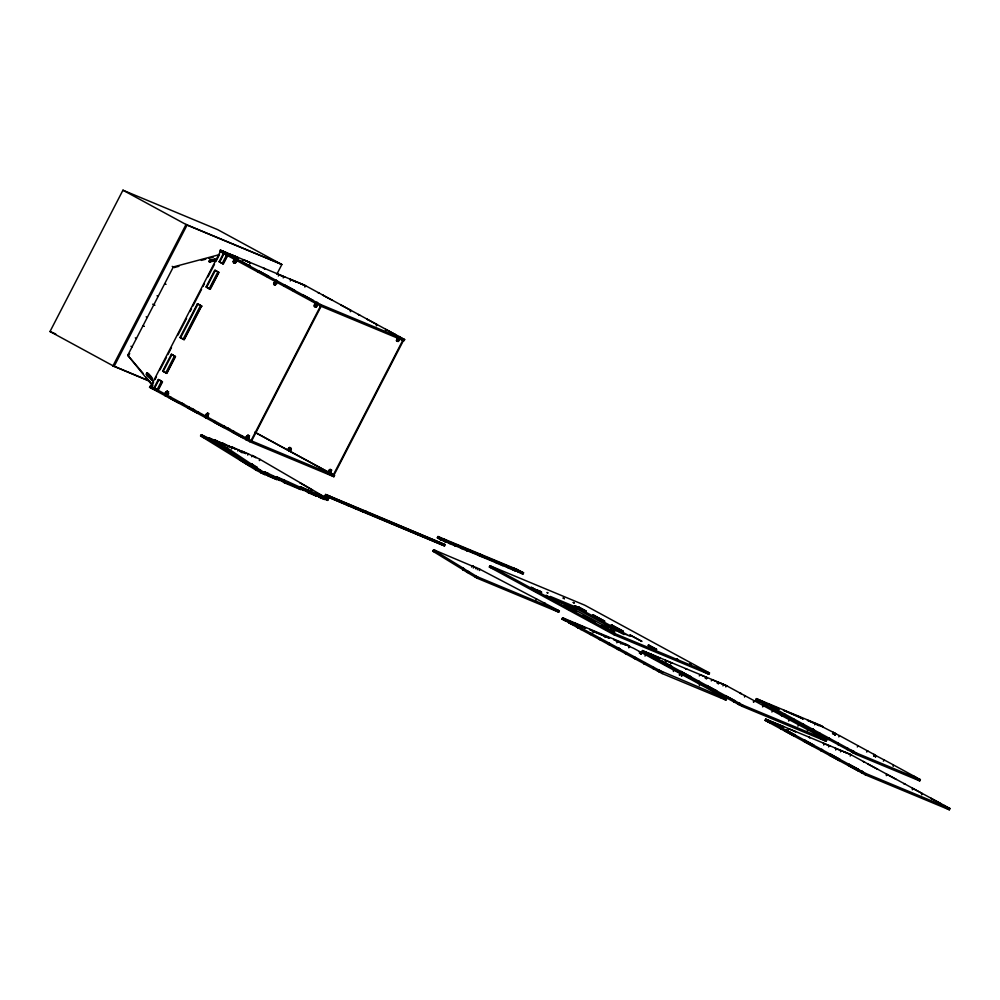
<?xml version="1.0" encoding="UTF-8"?>
<svg xmlns="http://www.w3.org/2000/svg" width="1000" height="1000" viewBox="0 0 1000 1000"><rect width="100%" height="100%" fill="white"/><g stroke="black" fill="none" stroke-linecap="round" stroke-linejoin="round"><path stroke-width="1.5" d="M209.5 260.663L209.475 262.062L215.113 260.7L215.138 259.312L209.5 260.663L210.637 260.837L209.537 260.312L209.213 261.663L210.312 262.188M356.213 509.087L325.05 495.788L325.6 494.475L372.425 513.975L371.75 513.688L371.188 514.987M325.05 495.788L326.062 494.675M325.513 495.988L329.725 497.725L330.288 496.413M349.25 506.125L349.812 504.812L348.312 504.188L347.762 505.487L349.438 506.2M354.487 508.363L355.037 507.062L325.6 494.475M355.037 507.062L356.538 507.688L355.988 509L444.525 545.925L445.075 544.625L371.75 513.688M362.875 511.938L363.425 510.625L445.075 544.625M364.125 512.038L364.675 510.737L366.45 511.475M148.963 380.75L113.088 365.825L50 331.538L122.95 190.2L217.65 229.625L281.85 264.513L276.85 274.225M281.85 264.513L187.062 225.062L114.075 366.475L112.963 365.875L186.038 224.488M178.925 266.288L174.45 267.475L173.325 266.975L127.737 355.3L152.65 385.85M151.775 380.163L152.537 378.688L147.238 372.962L146.475 374.425L152.875 380.688M254.913 432.188L334.513 475.45L333.862 476.712L249.762 441.7L149.562 387.25L150.213 385.988L251.012 440.688L320.513 306.038L219.713 251.337L220.362 250.075L304.462 285.087L404.663 339.538L404.012 340.8L319.913 305.788L320.562 304.525L404.663 339.538M220.312 251.588L150.812 386.225L151.412 386.475M152.125 385.087L153.562 382.312M155 379.538L156.425 376.763M160.012 369.825L166.462 357.325M167.887 354.55L171.475 347.612M177.925 335.125L186.525 318.463M190.1 311.525L191.537 308.75M192.963 305.975L201.562 289.312M203 286.537L204.425 283.762M208.012 276.825L214.462 264.325M215.888 261.55L219.475 254.613L173.35 266.938L174.45 267.475M152.988 388.95L151.875 388.35L152.525 387.088M160.012 380.312L158.312 379.525L153.975 387.95L155.662 388.725M171.35 354.288L175.212 356.388L166.525 373.212L162.662 371.112L171.35 354.288L173.038 355.062M180.025 337.45L197.4 303.788L198 304.037L201.6 306.1L184.225 339.762L180.025 337.45L183.9 339.562L201.275 305.9M209.963 289.062L206.088 286.962L214.775 270.138L218.65 272.238L210.625 287.775M219.125 261.712L223.463 253.3L224.062 253.55L227.662 255.6L223.325 264.025L219.125 261.712L222.987 263.825M163.25 371.362L171.938 354.538L175.538 356.587L166.85 373.413L162.662 371.112M198 304.037L180.625 337.7L181.725 338.237M224.062 253.55L219.725 261.962L220.812 262.5M226.012 254.1L226.663 252.838L227.775 253.45L222.675 251.175L226.663 252.838M157.075 389.712L161.412 381.3L158.912 379.775L154.562 388.2L158.162 390.25L162.512 381.838L161.412 381.3M165.763 372.887L174.438 356.05M183.125 339.225L200.5 305.562M217.875 271.9L218.975 272.438L210.287 289.262L209.188 288.738L217.875 271.9L215.375 270.387L206.688 287.213L206.088 286.962M222.225 263.488L226.562 255.075M158.463 388.85L162.188 381.637L158.312 379.525M223.612 262.613L227.338 255.4M230.588 256.012L231.238 254.75L237.225 257.238L238.337 257.838L237.688 259.1M165.212 392.975L167.425 391.3L165.212 392.975L166.575 394.775M233.625 261.625L233.787 262.712L234.225 261.875L233.15 261.363L235.35 259.688L234.1 260.7M233.738 261.613L234.225 260.688M166.375 394.688L168.363 393.425L167.288 392.925L167.938 391.662L168.538 391.912L167.288 394.113M235.338 262.475L234.312 263.075L236.462 260.287C233.025 258.95 238.212 260.113 235.212 261.3L236.3 261.812L235.825 262.738M179.363 401.75L179.312 403.263L169.438 397.962L170.087 396.7M170.688 396.95L169.438 397.962M242.55 260.988L243.2 259.725L249.175 262.213L250.287 262.825L249.638 264.088M198.512 412.075L197.862 413.338L187.987 408.05L188.637 406.788M258.137 272.15L258.788 270.887L268.663 276.175L267.413 277.188M189.237 407.038L187.987 408.05M197.913 411.825L197.862 413.338M205.688 414.975L207.9 413.3L205.688 414.975L206.775 415.487C204.5 416.463 209.213 417.35 205.738 416.075L206.775 415.487M274.1 283.625L274.262 284.713L274.7 283.875L273.625 283.363L275.825 281.688L274.587 282.7M274.225 283.612L274.7 282.688M278.337 276.025L278.988 274.762L284.975 277.25L277.875 274.163L278.988 274.762M207.288 415.838L208.363 416.35L207.288 415.838L207.45 416.938M207.763 416.1L208.412 413.65M275.812 284.475L274.788 285.075L275.375 285.325L273.675 284.462M275.212 284.225L275.7 283.3C277.525 281.863 274.262 281.1 276.55 282.125M283.212 277.913L283.863 276.65M224.525 426.213L223.863 427.475L213.988 422.188L214.65 420.925M284.137 286.275L284.788 285.012L294.662 290.3L293.412 291.312M290.3 281.012L290.95 279.75L296.925 282.238L289.837 279.137L290.95 279.75M223.925 425.962L223.863 427.475M304.85 287.062L305.5 285.8L298.05 282.562M242.475 436.05L242.425 437.562L232.55 432.262L233.2 431M302.7 296.363L303.35 295.1L313.225 300.387L311.975 301.4M233.8 431.25L232.55 432.262M247.5 438.75L246.137 436.962L248.35 435.288L247.1 436.3M314.55 305.613L314.713 306.7L314.55 304.425L315.625 304.925L316.275 303.663L315.025 304.675M246.625 437.225L246.188 438.062L247.225 438.612M246.737 437.212L247.213 436.287M314.662 305.587L315.15 304.662M247.3 438.663L247.738 437.825L248.812 438.338L249.3 437.413L248.212 436.9L249.462 435.887L247.9 438.913M315.663 306.212L315.825 307.3L317.387 304.275L316.15 305.287L317.225 305.8L316.75 306.725L315.663 306.212L316.262 306.462M249.762 441.7L250.413 440.438L334.513 475.45M251.612 440.938L321.1 306.288M350.325 311.7L350.975 310.438L341.1 305.15L341.7 305.4M291.325 448.175L290.9 450.2L289.163 450.95L289.3 449.325L288.212 448.825L290.212 447.562M255.05 432.413L288.05 450.35L289.613 447.312L290.775 449.025L289.163 450.95L329.338 472.713M376.325 325.838L376.975 324.575L367.1 319.275L367.7 319.525M385.6 330.875L385.65 329.363L395.538 334.65L394.875 335.913M394.288 335.662L394.938 334.4M329.375 472.8C331.087 473.438 326.575 472.1 329.75 471.312L328.663 470.8L330.662 469.55M397.562 338.525L398.587 337.938L396.425 340.712L397.025 340.962L397.675 339.7L396.6 339.188L397.675 338.512M328.5 472.325L330.062 469.3L331.775 470.15L329.613 472.938L333.325 474.95L402.812 340.3L399.1 338.288L398.675 339.125L399.7 338.537M396.425 340.712L397.537 341.312L398.2 340.062L399.275 340.562L398.2 340.062M399.15 339.387L397.537 341.312M333.925 475.2L403.413 340.55M438 536.525L441.675 538.525L441.025 539.788L437.35 537.788L438 536.525L516.838 569.338L523.562 572.812L522.913 574.075L514.525 570.237L515.225 570.737L515.875 569.475L515.138 569.062M445.188 541.712L444.075 541.112L446.188 541.9L446.838 540.638L446.012 540.188L445.188 541.712L439.613 539.188L440.262 537.925L441.675 538.525M441.2 540.062L441.85 538.8L446.725 540.675L446.062 541.938L445.325 541.538M444.25 540.988L445.163 539.837L444.513 541.1M446.012 540.188L445.062 541.438L443.4 540.487L445.112 541.35M445.925 541.788L446.838 540.638M445.363 541.45L446.662 542.188L447.312 540.925L481.3 555.075M446.662 542.188L448.663 543.025L449.312 541.763M448.663 543.025L449.775 543.625L450.425 542.362M449.775 543.625L455.75 546.112L456.4 544.85L455.288 544.25M455.75 546.112L454.637 545.513L460.613 548L461.262 546.737M460.613 548L461.725 548.6L462.388 547.337M461.725 548.6L467.713 551.1L468.363 549.837L467.25 549.225M478.825 555.388L479.738 554.225L479.087 555.487M480.5 556.188L481.413 555.025L480.65 556.337M479.95 555.85L481.25 556.587L481.9 555.325L515.875 569.475M489.338 567.013L489.988 565.75L584.775 605.2L709.5 672.987L708.85 674.25L614.062 634.788L489.338 567.013L496.512 570M481.25 556.587L495.3 562.438L495.95 561.175M495.3 562.438L496.413 563.038L497.062 561.775M496.413 563.038L502.388 565.525L503.038 564.263L501.925 563.663M502.388 565.525L501.275 564.925L507.25 567.413L507.9 566.15M507.25 567.413L508.363 568.025L509.012 566.763M512.55 569.275L514.225 570.225L514.913 568.875L523.562 572.812M508.363 568.025L514.35 570.513L515.175 568.975M515.075 570.575L515.988 569.425M515.825 570.988L516.475 569.725M467.45 550.312L516.188 570.6L516.838 569.338M517.812 571.812L518.462 570.55M518.925 572.413L519.575 571.15M516.188 570.6L521.325 573.212L521.975 571.95M556.35 602.612L557.013 601.35L558.088 601.8L557.438 603.062M562.612 617.825L573.612 623.3L569.637 621.638L568.975 622.9L572.962 624.562L561.962 619.075L562.612 617.825L626.388 644.362L629.538 646.087L628.888 647.35M565.112 620.8L565.763 619.538M576.188 606.538L574.612 605.675L580.163 608.188L576.188 606.538L575.525 607.8L578.188 608.9M569.1 622.45L569.75 621.188M555.2 600L577.525 609.3L578.175 608.038L630.125 636.263L602.225 624.65L550.275 596.413L578.175 608.038M578.212 608.4L578.862 607.137L586.287 611.175L577.788 606.688L578.862 607.137M577.05 625.675L577 627.175L577.65 625.913L569.637 621.638M577.612 625.837L576.512 626.912L577.175 625.662L579.688 626.962L578.6 628.05M578.088 626.1L577.438 627.362L578.112 627.788L578.763 626.525L577.513 627.537M577.837 627.525L578.488 626.263M579.6 626.875L578.55 627.962M581.05 627.438L581.712 626.175L585.575 628.275L573.737 622.85L581.712 626.175M644.987 662.588L643.737 663.6L644.338 663.85L625.188 653.525L626.438 652.513L625.788 653.775L599.188 639.388L600.438 638.375L599.788 639.637L580.625 629.3L581.875 628.288M589.913 634.35L591.15 633.337L618.125 647.913L617.475 649.175L617.525 647.663M590.5 634.6L591.15 633.337M592.9 632.85L593.55 631.587L609.487 638.225L589.675 629.487L593.55 631.587M601.575 625.913L602.225 624.65M604.975 637.388L605.625 636.125M611.613 626.55L612.263 625.288L623.4 631.337L611.175 624.837L612.263 625.288M610.35 631.6L611 630.337L614.987 632L609.775 629.663L611 630.337M608.462 644.425L609.113 643.162M614.062 634.788L614.712 633.525L709.5 672.987M609.062 644.675L609.712 643.413M616.812 642.812L617.463 641.55L625.438 644.862L613.6 639.45L617.463 641.55M617.438 649.1L617.65 647.65L619.237 648.525L617.987 649.538L618.638 648.275L658.575 669.9L657.925 671.162L657.975 669.65M618.562 648.1L617.913 649.362L618.962 648.263L620.163 648.962L619.425 650.138M620.913 644.025L621.562 642.763M628.775 647.788L629.425 646.525L633.413 648.188L640.825 652.225L640.175 653.487M634.462 658.562L635.112 657.3M635.062 658.812L635.712 657.55M639.3 653.05L639.95 651.787M640.45 653.737L641.1 652.475L642.025 652.925L640.938 654M726.475 685.688L826.75 740.037L826.1 741.3L742 706.287L641.8 651.838L642.45 650.575L726.562 685.588L725.825 686.95M641.287 654.087L641.938 652.825L681.3 674.212M648.75 653.337L649.862 653.938L645.875 652.275L645.225 653.538L649.212 655.2L644.112 652.938M645 656.1L645.65 654.837M653.787 657.113L654.45 655.85L660.425 658.337L659.312 657.725L658.662 658.988M643.737 663.6L653.025 668.65L653.675 667.387M653.025 668.65L654.275 667.638M657.45 670.9L658.1 669.638L660.612 670.95L659.475 671.95M657.887 671.075L658.538 669.825M659.013 670.075L658.763 671.513M659.087 670.25L658.438 671.513L659.688 670.5L659.087 670.25L726.575 698.825L725.925 700.088L662.15 673.538L653.612 668.9M659.525 672.025L660.612 670.95M665.75 662.087L666.4 660.825L672.387 663.312L671.263 662.712L670.612 663.975M662.15 673.538L662.8 672.275M673.438 671.475L673.487 669.963M679.225 674.875L679.987 673.6L679.775 675.05M679.812 675.125L679.875 673.625L680.987 674.225M681.413 676L682.425 674.825L721.363 696.038M681.762 676.087L682.425 674.825M699.312 675.913L699.963 674.65L707.062 677.75L706.413 679.013M699.438 685.612L699.488 684.1M705.3 678.413L705.95 677.15L707.062 677.75M711.275 680.9L711.925 679.638L719.013 682.725L718.363 683.988M717.25 683.388L717.9 682.125L719.013 682.725M722.95 685.9L723.6 684.638L727.588 686.3M719.675 696.862L720.913 695.85L720.325 695.6L722.95 696.9L722.3 698.162L719.675 696.862L720.438 695.588M720.875 695.775L720.7 697.3M721.375 697.712L722.038 696.45M722.212 698.062L722.875 696.8L726.575 698.825M735.312 700.888L734.062 701.9L735.312 700.888L725.438 695.588L726.038 695.837M744.575 697.062L744.625 695.562M742 706.287L742.65 705.025L826.75 740.037M753.263 701.862L754.5 700.85L753.85 702.113M756.388 698.625L763.525 702L762.763 703.7L766.75 705.362L755.738 699.887L756.388 698.625L820.163 725.175L823.312 726.888L819.325 725.225L834.613 733.025L833.562 734.112M758.888 701.6L759.538 700.337M762.537 706.9L763.787 705.888M770.95 706.462L770.175 707.738L772.325 708.775M770.725 707.025L771.388 705.763L779.35 709.075L767.513 703.65L771.388 705.763M771.213 708.162L771.862 706.9L773.375 707.675M765.05 720.337L765.7 719.075L849.8 754.087L950 808.538L949.35 809.8L865.25 774.788L765.05 720.337L773.6 723.888M771.3 708.337L772.537 707.325L771.3 708.337L811.25 729.975L811.912 728.713L810.662 729.737L811.25 729.975M771.612 708.337L772.262 707.075M771.812 711.95L773.062 710.938M767.362 721.438L768.475 722.038L769.125 720.775L773.112 722.438L772 721.838L771.338 723.1M775.925 725L776.575 723.737L783.675 726.838L782.562 726.225M783.688 715.15L784.938 714.137L856.587 753.075L920.362 779.625L919.712 780.888L855.925 754.338L852.225 752.325L853.475 751.3L852.812 752.562L851.663 751.888M784.287 715.4L784.938 714.137M788.538 721.038L789.788 720.025M784.912 731.05L786.162 730.037L795.438 735.088L794.2 736.1M787.887 729.975L788.538 728.725L795.625 731.812L794.513 731.213M797.812 726.075L799.062 725.062M802.237 725.238L802.887 723.975M802.837 725.487L803.487 724.225M807.087 731.125L808.337 730.1M804.075 741.388L804.725 740.125L814 745.163L812.75 746.175L813.35 746.425L803.475 741.137L804.725 740.125M811.213 729.9L812.738 729.062L813.863 729.675L813.2 730.938M811.775 730.337L813.025 729.325L811.775 730.337L851.7 751.963L851.762 750.45M814.688 724.825L815.35 723.562L819.212 725.675L807.375 720.25L815.35 723.562M811.688 730.163L812.738 729.062M812.812 730.763L813.5 729.587M823.675 745.025L824.325 743.763L830.312 746.25L829.188 745.65L828.538 746.912M828.238 739.362L828.9 738.1M828.838 739.613L829.488 738.35M832.525 733.688L833.288 732.412M833.125 733.938L833.175 732.425L840.025 735.888L875.088 755.013L874.038 756.112M834.237 734.538L834.887 733.275M834.675 734.725L835.325 733.462L835.15 734.987M834.712 734.8L835.362 733.538M835.075 734.887L835.725 733.625M838.775 736.9L839.438 735.638M830.075 755.525L830.725 754.262L840 759.3L838.75 760.312L839.35 760.562L829.475 755.275L830.725 754.262M835.638 750L836.287 748.737L842.262 751.225L841.15 750.625L840.5 751.888M846.8 749.45L847.45 748.188M847.4 749.7L848.05 748.438M851.875 750.438L851.7 751.963M852.138 752.15L852.8 750.888L854.3 751.65L853.3 752.825L854.388 751.75M850.188 756.062L850.837 754.8L849.725 754.188M853.188 751.05L852.537 752.312L853.737 753.012M853.95 751.562L853.65 752.913M857.337 746.988L857.987 745.725M849.275 764.338L848.025 765.35L849.275 764.338L858.562 769.388L857.962 769.137M855.925 754.338L856.587 753.075M866.612 752.025L867.862 751.012M873.6 755.938L874.2 754.587M865.25 774.788L865.9 773.525L950 808.538M875.188 756.8L876.275 755.725M875.625 756.988L876.2 755.625M883.337 761.125L884.587 760.113L915.537 777L914.488 778.1M886.375 775.65L886.438 774.137L896.312 779.438M893.213 766.413L893.263 764.9M916.25 777.438L915.638 778.787L916.65 777.613M912.387 789.788L912.438 788.275L922.312 793.562L921.663 794.825M940.212 804.912L940.863 803.65L930.987 798.363L931.587 798.6M432.875 551.225L433.537 549.963L435.538 550.788L434.875 552.05L432.875 551.225L463.725 570.125L462.663 569.612L463.325 568.35L464.375 568.862L433.537 549.963M433.137 551.087L433.8 549.825L437.775 551.487L473.975 566.8L473.325 568.05M471.587 567.087L472.238 565.837L479.963 569.288L559.375 610.925L558.713 612.175L477 578.162L467.238 572.413L467.9 571.163L463.325 568.35M468.3 572.925L468.95 571.675L467.9 571.163M475.575 568.75L476.225 567.5M477.3 569.712L477.962 568.462M475.163 577.137L475.812 575.875L468.95 571.675M479.3 570.55L479.963 569.288M477 578.162L477.663 576.9L559.375 610.925M535.875 600.087L536.55 598.913M558.713 612.175L556.875 611.15L557.525 609.9M265.287 473.325L264.6 474.562L256.262 470.3L200.562 435.913L201.25 434.675L212.85 440.163L209.225 437.987L208.175 439.738M204.188 438.088L204.887 436.838L201.25 434.675M268.225 473.325L267.525 474.562L271.887 477.163L279.85 480.475L280.55 479.237L264.237 471.662L268.587 474.263L267.9 475.5L263.913 473.837L213.825 441L214.525 439.762L226.125 445.25M217.45 443.175L218.15 441.938L214.525 439.762M221.438 444.837L222.488 443.088L236.088 449.4L232.45 447.225L231.412 448.975M227.775 446.812L228.475 445.575M237.738 450.962L238.438 449.725L246.05 453.55L242.425 451.375L241.725 452.625M247.712 455.112L248.4 453.862L256.012 457.7L252.387 455.525L251.7 456.763M259.312 460.6L260 459.363L252.387 455.525M256.262 470.3L256.95 469.062L204.887 436.838M259.562 471.238L260.25 470L218.15 441.938M260.613 472.9L261.3 471.662M263.913 473.837L264.6 472.6L268.587 474.263M265.325 474.263L268.587 476.225L269.275 474.975M271.887 477.163L272.575 475.925M268.587 476.225L276.562 479.538L277.25 478.3M273.538 477.488L280.175 480.25L280.863 479.012M283.475 481.2L284.163 479.963L304.462 489.2L303.775 490.438L276.825 478.425M280.175 480.25L284.525 482.863L285.225 481.613M287.825 483.8L288.525 482.562M284.525 482.863L300.475 489.5L301.163 488.25M297.45 487.45L304.088 490.213L304.788 488.975M307.387 491.15L308.075 489.913L320.412 495.838L319.713 497.075L300.75 488.387M304.088 490.213L308.45 492.812L309.137 491.575M311.163 491.05L311.85 489.812L312.55 490.1L300 482.887L300.7 483.188M311.75 493.75L312.438 492.512M308.45 492.812L316.413 496.138L317.113 494.888L313.125 493.237M328.375 499.15L320.037 494.888L319.35 496.125L323.7 498.738L327.688 500.387L328.375 499.15L260 459.363M316.05 495.188L320.4 497.788L321.1 496.55M323.338 497.788L324.025 496.55M323.7 498.738L324.4 497.5M320.4 497.788L324.387 499.45L325.075 498.212M128.875 354.762L129.7 353.625M148.35 373.787L146.975 372.925L146.137 374.062L152.7 380.525M151.325 379.675L152.162 378.537L146.975 372.925M201.3 260.387L205.775 259.2M208.75 258.412L213.225 257.238M209.537 260.312L215.175 258.95L214.85 260.3L209.213 261.663M212.05 260.5L214.862 259.825M675.863 659.887L676.513 660.263M690.375 665.837L689.75 665.487L690.4 665.85M685.562 668.662L686.787 669.312M657.738 658.775L658.988 659.425L657.725 658.775M698.2 680.775L699.463 681.413M185.95 224.45L280.738 263.913M238.337 257.838L231.238 254.75M250.287 262.825L243.2 259.725M305.5 285.8L300.4 283.538M240.238 260.8L250.113 266.087L249.513 265.837M323.137 295.312L322.537 295.062L332.413 300.35M234.05 260.275L236.925 261.462M275.7 283.3L276.775 283.812M398.675 339.125L399.75 339.637M165.738 284.212L164.662 283.762L165.763 284.3M153.8 304.8L154.887 305.25L152.688 304.2M144.025 326.287L142.938 325.838L144.037 326.375M128.825 355.75L127.737 355.3L143.212 373.45M50 331.538L55.738 333.925M112.963 365.875L149.975 381.425M165.9 392.512L168.75 393.7M165.8 392.75L168.188 393.75L167.075 393.137M166.3 393.488L165.263 394.087L166.1 394.462M149.562 387.25L158.125 390.8M151.875 388.35L156.975 390.613L155.863 390.012M290.287 448.762L291.375 449.275M288.212 448.825L289.3 449.325M289.812 449.688L290.9 450.2M288.05 450.35L289.2 450.9M328.663 470.8L329.75 471.312M330.262 471.675L331.337 472.175L329.613 472.938M232.45 447.225L238.438 449.725M242.425 451.375L248.4 453.862M209.225 437.987L215.2 440.487M225.175 444.625L219.188 442.137L221.612 443.587M233.938 448.275L229.163 446.287L231.575 447.738M240.087 451.5L242.75 452.612L239.125 450.438L245.525 453.537M213.825 441L216.488 442.113M200.562 435.913L203.225 437.025M444.65 539.475L444.05 539.225L445.712 540.175M437.35 537.788L457.413 546.138M460.288 547.337L464.588 549.125M439.613 539.188L441.025 539.788M480.763 556.287L466.6 550.487L467.713 551.1M515.337 570.688L513.237 569.9L514.35 570.513M240.113 459.938L239.412 459.65L250.162 466.112L241.375 460.712M364.462 512.2L329.725 497.725M365.45 512.6L371.875 515.275M284.163 479.963L276.188 476.637L280.55 479.237M308.075 489.913L300.113 486.587L304.462 489.2M320.037 494.888L316.05 493.225L320.412 495.838M531.5 588.962L530.413 588.513L536.575 591.85M537.8 592.525L538.888 592.975M564.862 607.087L563.775 606.638L569.963 610M574.913 612.688L575.988 613.138M600.887 626.812L601.962 627.263M721.05 683.5L720.125 683.05L723.05 684.338M629.538 646.087L625.55 644.425L629.425 646.525M641.8 651.838L648.925 654.8M561.962 619.075L569.038 622.025M755.738 699.887L762.825 702.837M639.987 651.875L639.4 651.625L641.1 652.475M662.913 661.538L662.325 661.287L672.2 666.587L670.95 667.6L671.55 667.85M770.837 706.475L770.775 707.987L762.763 703.7M580.625 629.3L581.225 629.55L568.975 622.9M681.475 671.625L680.875 671.375L690.75 676.663L690.15 676.413M680.913 674.05L682.062 674.737M874.25 754.675L873.65 754.425L883.988 759.862M707.475 685.763L706.875 685.512L716.75 690.8L716.15 690.55M820.212 733.312L818.962 734.325L819.562 734.575M914.7 776.65L914.1 776.4L920.362 779.625M914.05 777.913L913.45 777.663L914.562 778.275M844.438 752.075L843.363 751.55L846.287 752.837M850.837 754.8L845.738 752.525M768.475 722.038L771.125 723.15M868.475 764.3L867.875 764.062L877.75 769.35M857.312 770.4L857.9 770.65L848.625 765.6M372.625 515.6L444.525 545.925M356.538 507.688L363.425 510.625M418.963 533.6L418.275 534.85M207.787 287.75L206.688 287.213L209.188 288.738M298.85 283.012L298.038 282.562M652.475 650.3L651.538 649.8L652.438 650.225M944.513 807.3L943.55 806.775L944.488 807.225M252.3 464.125L251.25 463.6L257.113 467.312L256.062 466.788M318.55 292.825C316.825 292.025 320.412 293.75 318.587 292.913M547.475 592.712C545.75 591.912 549.3 593.625 547.513 592.8M820.75 738.475L821.562 738.925L820.638 738.475M774.825 723.05C773.088 722.237 776.675 723.975 774.862 723.138M822.05 749.55C820.263 748.713 823.925 750.487 822.1 749.638M821.4 750.812C819.638 749.987 823.238 751.737 821.438 750.9M317.175 302.538C319.05 303.587 315.35 301.588 317.213 302.625M316.512 303.8C318.387 304.837 314.762 302.887 316.562 303.888M677.125 658.913C678.975 659.938 675.362 658 677.163 659M652.775 648.8C654.638 649.837 651.012 647.887 652.812 648.888M246.375 439.712C248.225 440.737 244.613 438.8 246.412 439.8M657.675 660.312C659.575 661.363 655.85 659.362 657.725 660.4M738.612 704.3C740.487 705.337 736.8 703.363 738.65 704.388M781.575 727.55C783.462 728.6 779.775 726.625 781.612 727.638M549.312 607.2L556.875 611.15M397.075 338.263L398.162 338.775M122.95 190.2L187.062 225.062M397.025 340.962L398.137 341.562M220.362 250.075L320.562 304.525M233.625 260.438L234.7 260.95M235.212 261.3L236.3 261.812M274.1 282.438L275.175 282.95M314.55 304.425L315.625 304.925M233.15 261.363L234.225 261.875M273.625 283.363L274.7 283.875M314.075 305.35L315.15 305.85M233.188 262.462L234.9 263.325M314.125 306.45L315.825 307.3M172.213 266.375L173.325 266.975M197.4 303.788L201.875 306.15M157.025 295.788L158.15 296.388M146.175 316.825L147.287 317.425M135.312 337.863L136.425 338.462M130.975 346.275L132.088 346.887M911.175 776.25L914.887 778.263M915.163 778.525L916.075 778.962M917.237 779.538L919.712 780.888M763.525 702L784.338 713.888M703.363 671.275L708.85 674.25M812.087 730.325L813.288 731.025M513.888 568.638L515 569.25M521.325 573.212L522.913 574.075M513.15 569.525L514.263 570.138M289.775 448.4L288.7 447.9M330.225 470.387L329.15 469.875M722.487 684.025L723.6 684.638M820.612 738.312L826.1 741.3M481.9 555.325L478.625 553.625L479.225 553.875L477.975 554.888L479.65 555.825M945.225 807.562L949.35 809.8M835.175 748.138L836.287 748.737M325.637 472.238L333.862 476.712M577.525 609.3L624.012 634.562M823.213 743.15L824.325 743.763M445.975 540.275L447.312 540.925M444.725 539.85L445.838 540.462M558.088 601.8L545.875 595.3L557.013 601.35M440.262 537.925L441.85 538.8M665.288 660.225L666.4 660.825M489.988 565.75L614.712 633.525M587.125 619.188L592.075 621.875M653.325 655.238L654.45 655.85M166.825 391.05L168.538 391.912M207.3 413.05L209.013 413.9M247.75 435.037L249.462 435.887M550.175 599.25L555.125 601.938M587.275 619.412L590.988 621.425M605.837 629.5L608.312 630.837M644.762 651.675L645.875 652.275M642.45 650.575L742.65 705.025M165.688 392.05L166.775 392.562M206.163 414.05L207.25 414.562M246.612 436.037L247.7 436.538M248.212 436.9L249.3 437.413M768.012 720.175L769.125 720.775M765.7 719.075L865.9 773.525M166.812 393.85L167.887 394.363M246.137 436.962L247.225 437.475M247.738 437.825L248.812 438.338M181.287 402.713L183.938 404.15M191.887 408.475L194.537 409.913M227.175 427.65L229.825 429.087M785.512 731.3L794.788 736.35M723.45 698.737L725.925 700.088M578.162 626.275L590.562 633.088M472.238 565.837L473.975 566.8M433.8 549.825L435.538 550.788M475.812 575.875L477.663 576.9M318.038 494.1L320.725 495.613M324.425 498.438L327.688 500.387M321.125 497.5L324.387 499.45M315.363 494.475L319.713 497.075M305.875 489.625L308.05 490.925M313.15 494.175L316.413 496.138M300.5 488.488L303.775 490.438M297.213 487.537L300.475 489.5M222.488 443.088L228.8 446.8M281.95 479.663L284.137 480.962M276.588 478.525L279.85 480.475M273.288 477.587L276.562 479.538M260.25 470L264.6 472.6M204.55 437.575L206.962 439.025M256.95 469.062L260.212 471.012M264.637 473.55L267.9 475.5M261.337 472.612L264.6 474.562M199.1 304.575L201.6 306.1M462.663 569.612L467.238 572.413M254.013 466.962L250.55 464.837L255.375 468.025M686.8 669.312L685.537 668.662M148.338 373.488L151.512 376.925M146.088 376.975L152.787 385.2M326.3 494.75L325.737 496.062L327.512 496.812L328.062 495.5L326.3 494.75M775.062 708.85L775 710.35L775.062 708.85M793.612 718.925L793.562 720.438L793.612 718.925M838.175 743.15L838.112 744.65L838.175 743.15M544.938 603.225L544.275 604.487L544.938 603.3M228.95 253.787L230.138 254.425L228.95 253.787M263.525 268.188L264.713 268.812L263.525 268.188M235.712 258.3L236.9 258.925L235.8 258.337M276.188 280.3L277.375 280.925L276.275 280.338M358.5 314.562L359.688 315.188L358.5 314.562M398.938 336.55L400.138 337.175L398.938 336.55M164.913 395.462L166.1 396.1L164.913 395.462M205.387 417.463L206.575 418.088L205.387 417.463M328.15 473.713L329.338 474.338L328.15 473.713M563.188 598.038L564.375 598.663L563.188 598.038M573.212 602.45L574.4 603.075L573.312 602.487M689.862 663.962L691.05 664.587L689.862 663.962M651.038 654.287L652.225 654.912L651.038 654.287M740.1 693.062L741.275 693.688L740.2 693.1M697.625 682.05L698.812 682.675L697.712 682.1M780.588 715.062L781.775 715.688L780.588 715.062M738.725 702.775L739.912 703.4L738.812 702.812M821.038 737.038L822.225 737.663L821.125 737.087M808.863 737.188L810.05 737.812L808.962 737.225M780.387 728.562L781.575 729.188L780.487 728.6M863.35 761.562L864.538 762.188L863.35 761.562M903.825 783.562L905.013 784.188L903.925 783.6M861.963 771.275L863.162 771.9L862.062 771.312M861.312 772.537L862.5 773.162L861.312 772.537M944.275 805.537L945.462 806.162L944.275 805.537M513.8 568.263L513.2 568.013L514.875 568.962L513.8 568.263M532.15 587.7L531.062 587.25L539.538 591.712L532.15 587.7M540.15 591.337L536.163 589.675L541.725 592.188L540.15 591.337M593.713 615.212L592.625 614.763L604.837 621.263L593.713 615.212M565.513 605.825L564.425 605.375L576.638 611.875L565.513 605.825M584.062 615.913L582.987 615.462L595.2 621.962L584.062 615.913M630.812 635.375L629.738 634.925L641.95 641.425L630.812 635.375M602.625 626L601.538 625.55L610.037 630.025L602.625 626M649.375 645.462L648.288 645.013L656.787 649.488L649.375 645.462M652.038 647.25L648.05 645.588L653.375 647.975L652.038 647.25M799.4 716.925L783.462 710.288L803.275 719.038L799.4 716.925"/></g></svg>
